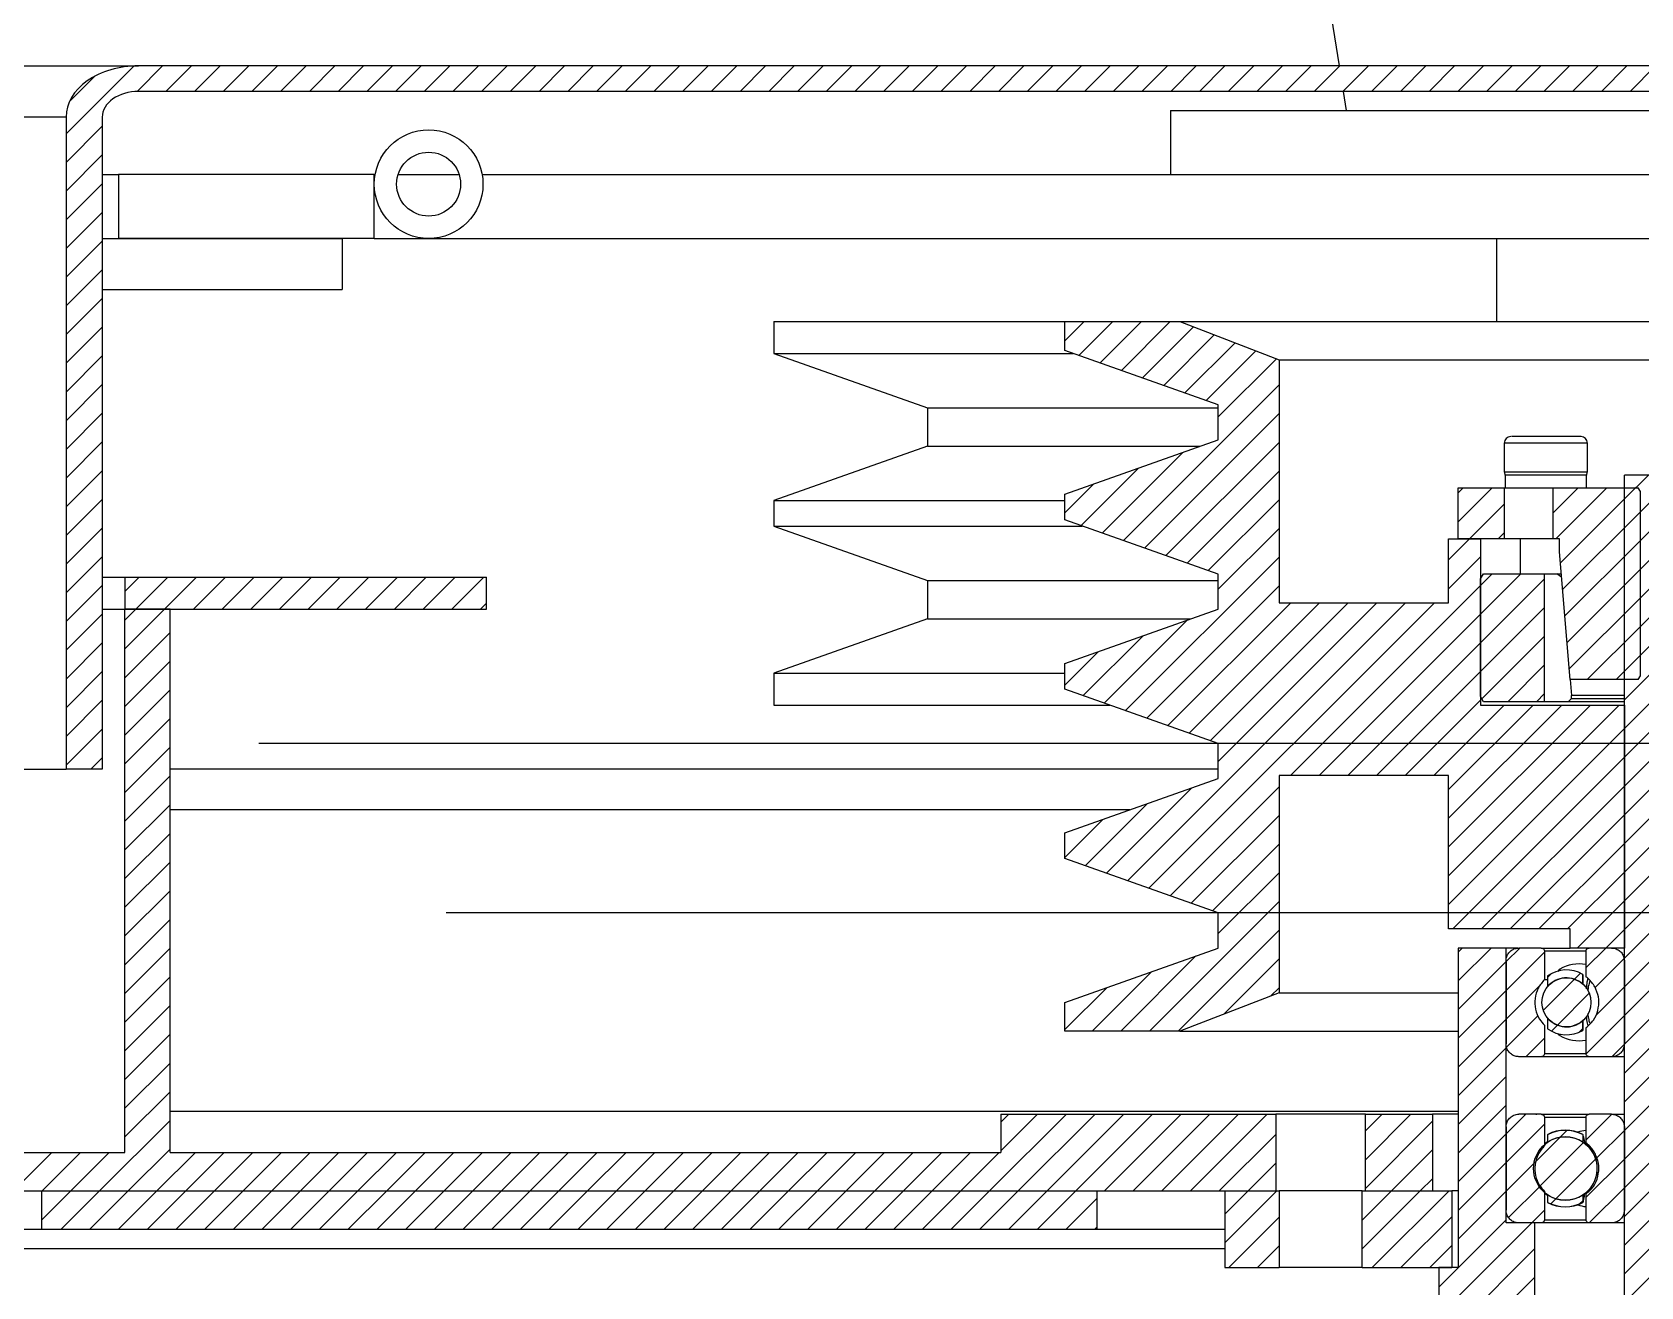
# Model space of a CAD drawing. Header units: millimetres. Extents: x -816 to 2660, y 734 to 4049.
# Drawn here: x -582.3 to -330.7, y 3625 to 3821.3 of the extents above; entities that cross this region are included whole.
import ezdxf

# ---------------------------------------------------------------- set-up
doc = ezdxf.new("R2010")
doc.units = ezdxf.units.MM

msp = doc.modelspace()

# ---------------------------------------------------------------- hatches: boundary and pattern name
at = {"linetype": 'Continuous', "lineweight": 18}
h = msp.add_hatch(dxfattribs=at)
h.set_pattern_fill('ANSI31', style=0)
edge = h.paths.add_edge_path(flags=0)
edge.add_ellipse((-565.66, 3808), major_axis=(11.31, 0), ratio=0.707107, start_angle=90, end_angle=180)
edge.add_line((-576.97, 3808), (-576.97, 3706))
edge.add_line((-576.97, 3706), (-571.32, 3706))
edge.add_line((-571.32, 3706), (-571.32, 3808))
edge.add_ellipse((-565.66, 3808), major_axis=(5.66, 0), ratio=0.707107, start_angle=90, end_angle=180, ccw=False)
edge.add_line((-565.66, 3812), (-209.78, 3812))
edge.add_arc((-209.78, 3808), 4, 0, 90, ccw=False)
edge.add_line((-205.78, 3808), (-205.78, 3740))
edge.add_line((-205.78, 3740), (-201.78, 3740))
edge.add_line((-201.78, 3740), (-201.78, 3808))
edge.add_arc((-209.78, 3808), 8, 0, 90)
edge.add_line((-209.78, 3816), (-565.66, 3816))
h = msp.add_hatch(dxfattribs=at)
h.set_pattern_fill('ANSI31', style=0)
edge = h.paths.add_edge_path(flags=0)
edge.add_line((-360.78, 3742), (-360.78, 3732))
edge.add_line((-360.78, 3732), (-387.28, 3732))
edge.add_line((-387.28, 3732), (-387.28, 3770))
edge.add_spline(control_points=[(-387.28, 3770), (-392.45, 3772), (-397.61, 3774), (-402.78, 3776)], knot_values=[0.380413, 0.380413, 0.380413, 0.380413, 0.396997, 0.396997, 0.396997, 0.396997], weights=[1, 1, 1, 1], degree=3, periodic=0)
edge.add_line((-402.78, 3776), (-420.78, 3776))
edge.add_line((-420.78, 3776), (-420.78, 3771.5))
edge.add_spline(control_points=[(-420.78, 3771.5), (-412.78, 3768.66), (-404.78, 3765.83), (-396.78, 3763)], knot_values=[0, 0, 0, 0, 1, 1, 1, 1], weights=[1, 1, 1, 1], degree=3, periodic=0)
edge.add_line((-396.78, 3763), (-396.78, 3757.5))
edge.add_spline(control_points=[(-396.78, 3757.5), (-404.78, 3754.66), (-412.78, 3751.83), (-420.78, 3749)], knot_values=[0, 0, 0, 0, 1, 1, 1, 1], weights=[1, 1, 1, 1], degree=3, periodic=0)
edge.add_line((-420.78, 3749), (-420.78, 3745))
edge.add_spline(control_points=[(-420.78, 3745), (-412.78, 3742.16), (-404.78, 3739.33), (-396.78, 3736.5)], knot_values=[0, 0, 0, 0, 1, 1, 1, 1], weights=[1, 1, 1, 1], degree=3, periodic=0)
edge.add_line((-396.78, 3736.5), (-396.78, 3731))
edge.add_spline(control_points=[(-396.78, 3731), (-404.78, 3728.16), (-412.78, 3725.33), (-420.78, 3722.5)], knot_values=[0, 0, 0, 0, 1, 1, 1, 1], weights=[1, 1, 1, 1], degree=3, periodic=0)
edge.add_line((-420.78, 3722.5), (-420.78, 3718.5))
edge.add_spline(control_points=[(-420.78, 3718.5), (-412.78, 3715.66), (-404.78, 3712.83), (-396.78, 3710)], knot_values=[0, 0, 0, 0, 1, 1, 1, 1], weights=[1, 1, 1, 1], degree=3, periodic=0)
edge.add_line((-396.78, 3710), (-396.78, 3704.5))
edge.add_spline(control_points=[(-396.78, 3704.5), (-404.78, 3701.66), (-412.78, 3698.83), (-420.78, 3696)], knot_values=[0, 0, 0, 0, 1, 1, 1, 1], weights=[1, 1, 1, 1], degree=3, periodic=0)
edge.add_line((-420.78, 3696), (-420.78, 3692))
edge.add_spline(control_points=[(-420.78, 3692), (-412.78, 3689.16), (-404.78, 3686.33), (-396.78, 3683.5)], knot_values=[0, 0, 0, 0, 1, 1, 1, 1], weights=[1, 1, 1, 1], degree=3, periodic=0)
edge.add_line((-396.78, 3683.5), (-396.78, 3678))
edge.add_spline(control_points=[(-396.78, 3678), (-404.78, 3675.16), (-412.78, 3672.33), (-420.78, 3669.5)], knot_values=[0, 0, 0, 0, 1, 1, 1, 1], weights=[1, 1, 1, 1], degree=3, periodic=0)
edge.add_line((-420.78, 3669.5), (-420.78, 3665))
edge.add_line((-420.78, 3665), (-402.78, 3665))
edge.add_spline(control_points=[(-402.78, 3665), (-397.61, 3667), (-392.45, 3669), (-387.28, 3671)], knot_values=[0.210622, 0.210622, 0.210622, 0.210622, 0.227243, 0.227243, 0.227243, 0.227243], weights=[1, 1, 1, 1], degree=3, periodic=0)
edge.add_line((-387.28, 3671), (-387.28, 3705))
edge.add_line((-387.28, 3705), (-360.78, 3705))
edge.add_line((-360.78, 3705), (-360.78, 3681))
edge.add_line((-360.78, 3681), (-341.78, 3681))
edge.add_line((-341.78, 3681), (-341.78, 3678))
edge.add_line((-341.78, 3678), (-333.28, 3678))
edge.add_line((-333.28, 3678), (-333.28, 3716))
edge.add_line((-333.28, 3716), (-355.78, 3716))
edge.add_line((-355.78, 3716), (-355.78, 3742))
edge.add_line((-355.78, 3742), (-360.78, 3742))
h = msp.add_hatch(dxfattribs=at)
h.set_pattern_fill('ANSI31', style=0)
edge = h.paths.add_edge_path(flags=0)
edge.add_line((-298.28, 3538), (-298.28, 3752))
edge.add_line((-298.28, 3752), (-333.28, 3752))
edge.add_line((-333.28, 3752), (-333.28, 3538))
edge.add_spline(control_points=[(-333.28, 3538), (-331.61, 3536.33), (-329.95, 3534.66), (-328.28, 3533)], knot_values=[0.042214, 0.042214, 0.042214, 0.042214, 0.049285, 0.049285, 0.049285, 0.049285], weights=[1, 1, 1, 1], degree=3, periodic=0)
edge.add_line((-328.28, 3533), (-303.28, 3533))
edge.add_spline(control_points=[(-303.28, 3533), (-301.61, 3534.66), (-299.95, 3536.33), (-298.28, 3538)], knot_values=[0.084611, 0.084611, 0.084611, 0.084611, 0.09167, 0.09167, 0.09167, 0.09167], weights=[1, 1, 1, 1], degree=3, periodic=0)
h = msp.add_hatch(dxfattribs=at)
h.set_pattern_fill('ANSI31', style=0)
h.paths.add_polyline_path([(-359.28, 3742), (-352.01, 3742), (-352.01, 3750), (-359.28, 3750)], flags=0)
h = msp.add_hatch(dxfattribs=at)
h.set_pattern_fill('ANSI31', style=0)
edge = h.paths.add_edge_path(flags=0)
edge.add_spline(control_points=[(-343.43, 3740), (-342.87, 3733.33), (-342.32, 3726.66), (-341.76, 3720)], knot_values=[0, 0, 0, 0, 0.020069, 0.020069, 0.020069, 0.020069], weights=[1, 1, 1, 1], degree=3, periodic=0)
edge.add_line((-341.76, 3720), (-331.13, 3720))
edge.add_spline(control_points=[(-331.13, 3720), (-331.01, 3720.2), (-330.9, 3720.4), (-330.78, 3720.6)], knot_values=[0.030076, 0.030076, 0.030076, 0.030076, 0.030769, 0.030769, 0.030769, 0.030769], weights=[1, 1, 1, 1], degree=3, periodic=0)
edge.add_line((-330.78, 3720.6), (-330.78, 3749.4))
edge.add_spline(control_points=[(-330.78, 3749.4), (-330.9, 3749.6), (-331.01, 3749.8), (-331.13, 3750)], knot_values=[0.090973, 0.090973, 0.090973, 0.090973, 0.091671, 0.091671, 0.091671, 0.091671], weights=[1, 1, 1, 1], degree=3, periodic=0)
edge.add_line((-331.13, 3750), (-344.49, 3750))
edge.add_line((-344.49, 3750), (-344.49, 3742))
edge.add_line((-344.49, 3742), (-343.43, 3742))
edge.add_line((-343.43, 3742), (-343.43, 3740))
h = msp.add_hatch(dxfattribs=at)
h.set_pattern_fill('ANSI31', style=0)
h.paths.add_polyline_path([(-511.21, 3736), (-567.78, 3736), (-567.78, 3731), (-511.21, 3731)], flags=0)
h = msp.add_hatch(dxfattribs=at)
h.set_pattern_fill('ANSI31', style=0)
edge = h.paths.add_edge_path(flags=0)
edge.add_line((-355.32, 3716.53), (-345.75, 3716.53))
edge.add_line((-345.75, 3716.53), (-345.75, 3736.53))
edge.add_line((-345.75, 3736.53), (-355.32, 3736.53))
edge.add_spline(control_points=[(-355.32, 3736.53), (-355.47, 3736.26), (-355.63, 3736), (-355.78, 3735.73)], knot_values=[0, 0, 0, 0, 0.000924, 0.000924, 0.000924, 0.000924], weights=[1, 1, 1, 1], degree=3, periodic=0)
edge.add_line((-355.78, 3735.73), (-355.78, 3717.33))
edge.add_spline(control_points=[(-355.78, 3717.33), (-355.63, 3717.06), (-355.47, 3716.8), (-355.32, 3716.53)], knot_values=[0, 0, 0, 0, 0.000924, 0.000924, 0.000924, 0.000924], weights=[1, 1, 1, 1], degree=3, periodic=0)
h = msp.add_hatch(dxfattribs=at)
h.set_pattern_fill('ANSI31', style=0)
h.paths.add_polyline_path([(-567.78, 3731), (-567.78, 3646), (-815.78, 3646), (-815.78, 3640), (-387.78, 3640), (-387.78, 3652), (-430.78, 3652), (-430.78, 3646), (-560.71, 3646), (-560.71, 3731)], flags=0)
h = msp.add_hatch(dxfattribs=at)
h.set_pattern_fill('ANSI31', style=0)
h.paths.add_polyline_path([(-355.78, 3563), (-351.78, 3563), (-351.78, 3606), (-347.28, 3606), (-347.28, 3635), (-351.78, 3635), (-351.78, 3678), (-359.28, 3678), (-359.28, 3628), (-362.28, 3628), (-362.28, 3558), (-355.78, 3558)], flags=0)
h = msp.add_hatch(dxfattribs=at)
h.set_pattern_fill('ANSI31', style=0)
edge = h.paths.add_edge_path(flags=0)
edge.add_spline(control_points=[(-349.78, 3678), (-349.93, 3678), (-350.08, 3677.98), (-350.22, 3677.95), (-350.44, 3677.9), (-350.65, 3677.81), (-350.84, 3677.69), (-351.03, 3677.57), (-351.2, 3677.42), (-351.34, 3677.25), (-351.48, 3677.07), (-351.59, 3676.87), (-351.67, 3676.66), (-351.74, 3676.45), (-351.78, 3676.22), (-351.78, 3676)], knot_values=[0.003165, 0.003165, 0.003165, 0.003165, 0.003612, 0.003612, 0.003612, 0.004292, 0.004292, 0.004292, 0.004973, 0.004973, 0.004973, 0.005653, 0.005653, 0.005653, 0.006333, 0.006333, 0.006333, 0.006333], weights=[1, 1, 1, 1, 1, 1, 1, 1, 1, 1, 1, 1, 1, 1, 1, 1], degree=3, periodic=0)
edge.add_line((-351.78, 3676), (-351.78, 3663))
edge.add_spline(control_points=[(-351.78, 3663), (-351.78, 3662.93), (-351.78, 3662.86), (-351.77, 3662.79), (-351.74, 3662.56), (-351.68, 3662.34), (-351.59, 3662.14), (-351.49, 3661.94), (-351.36, 3661.75), (-351.2, 3661.59), (-351.04, 3661.43), (-350.86, 3661.3), (-350.66, 3661.2), (-350.45, 3661.1), (-350.23, 3661.04), (-350.01, 3661.01), (-349.93, 3661), (-349.86, 3661), (-349.78, 3661)], knot_values=[0, 0, 0, 0, 0.000211, 0.000211, 0.000211, 0.000891, 0.000891, 0.000891, 0.001571, 0.001571, 0.001571, 0.002252, 0.002252, 0.002252, 0.002932, 0.002932, 0.002932, 0.003165, 0.003165, 0.003165, 0.003165], weights=[1, 1, 1, 1, 1, 1, 1, 1, 1, 1, 1, 1, 1, 1, 1, 1, 1, 1, 1], degree=3, periodic=0)
edge.add_line((-349.78, 3661), (-346.28, 3661))
edge.add_spline(control_points=[(-346.28, 3661), (-346.23, 3661), (-346.19, 3661), (-346.15, 3661.01), (-346.09, 3661.03), (-346.04, 3661.05), (-345.99, 3661.09), (-345.95, 3661.12), (-345.91, 3661.16), (-345.87, 3661.2), (-345.84, 3661.25), (-345.82, 3661.3), (-345.8, 3661.35), (-345.79, 3661.4), (-345.78, 3661.45), (-345.78, 3661.5)], knot_values=[0.000813, 0.000813, 0.000813, 0.000813, 0.00095, 0.00095, 0.00095, 0.001119, 0.001119, 0.001119, 0.001289, 0.001289, 0.001289, 0.001458, 0.001458, 0.001458, 0.001602, 0.001602, 0.001602, 0.001602], weights=[1, 1, 1, 1, 1, 1, 1, 1, 1, 1, 1, 1, 1, 1, 1, 1], degree=3, periodic=0)
edge.add_line((-345.78, 3661.5), (-345.78, 3665.93))
edge.add_spline(control_points=[(-345.78, 3665.93), (-346.07, 3666.21), (-346.32, 3666.52), (-346.53, 3666.87), (-346.83, 3667.34), (-347.04, 3667.87), (-347.16, 3668.42), (-347.28, 3668.97), (-347.31, 3669.54), (-347.24, 3670.1), (-347.18, 3670.65), (-347.01, 3671.21), (-346.76, 3671.71), (-346.52, 3672.21), (-346.18, 3672.67), (-345.78, 3673.07)], knot_values=[0, 0, 0, 0, 0.001204, 0.001204, 0.001204, 0.002895, 0.002895, 0.002895, 0.004586, 0.004586, 0.004586, 0.006276, 0.006276, 0.006276, 0.007967, 0.007967, 0.007967, 0.007967], weights=[1, 1, 1, 1, 1, 1, 1, 1, 1, 1, 1, 1, 1, 1, 1, 1], degree=3, periodic=0)
edge.add_line((-345.78, 3673.07), (-345.78, 3677.5))
edge.add_spline(control_points=[(-345.78, 3677.5), (-345.78, 3677.52), (-345.78, 3677.55), (-345.79, 3677.57), (-345.79, 3677.63), (-345.81, 3677.68), (-345.84, 3677.73), (-345.87, 3677.78), (-345.9, 3677.83), (-345.94, 3677.86), (-345.98, 3677.9), (-346.03, 3677.93), (-346.08, 3677.96), (-346.13, 3677.98), (-346.19, 3677.99), (-346.25, 3677.99), (-346.26, 3678), (-346.27, 3678), (-346.28, 3678)], knot_values=[0.000025, 0.000025, 0.000025, 0.000025, 0.000103, 0.000103, 0.000103, 0.000272, 0.000272, 0.000272, 0.000442, 0.000442, 0.000442, 0.000611, 0.000611, 0.000611, 0.00078, 0.00078, 0.00078, 0.000813, 0.000813, 0.000813, 0.000813], weights=[1, 1, 1, 1, 1, 1, 1, 1, 1, 1, 1, 1, 1, 1, 1, 1, 1, 1, 1], degree=3, periodic=0)
edge.add_line((-346.28, 3678), (-349.78, 3678))
h = msp.add_hatch(dxfattribs=at)
h.set_pattern_fill('ANSI31', style=0)
edge = h.paths.add_edge_path(flags=0)
edge.add_line((-333.28, 3663), (-333.28, 3676))
edge.add_spline(control_points=[(-333.28, 3676), (-333.28, 3676.06), (-333.28, 3676.13), (-333.29, 3676.2), (-333.31, 3676.42), (-333.38, 3676.65), (-333.47, 3676.85), (-333.57, 3677.05), (-333.7, 3677.24), (-333.85, 3677.4), (-334.01, 3677.56), (-334.2, 3677.69), (-334.4, 3677.79), (-334.6, 3677.89), (-334.82, 3677.96), (-335.04, 3677.98), (-335.12, 3677.99), (-335.2, 3678), (-335.28, 3678)], knot_values=[0, 0, 0, 0, 0.000206, 0.000206, 0.000206, 0.000887, 0.000887, 0.000887, 0.001567, 0.001567, 0.001567, 0.002247, 0.002247, 0.002247, 0.002928, 0.002928, 0.002928, 0.003165, 0.003165, 0.003165, 0.003165], weights=[1, 1, 1, 1, 1, 1, 1, 1, 1, 1, 1, 1, 1, 1, 1, 1, 1, 1, 1], degree=3, periodic=0)
edge.add_line((-335.28, 3678), (-338.78, 3678))
edge.add_spline(control_points=[(-338.78, 3678), (-338.82, 3678), (-338.87, 3677.99), (-338.91, 3677.98), (-338.97, 3677.96), (-339.02, 3677.94), (-339.07, 3677.91), (-339.11, 3677.87), (-339.15, 3677.83), (-339.19, 3677.79), (-339.22, 3677.74), (-339.24, 3677.69), (-339.26, 3677.64), (-339.27, 3677.59), (-339.28, 3677.54), (-339.28, 3677.5)], knot_values=[0.000813, 0.000813, 0.000813, 0.000813, 0.00095, 0.00095, 0.00095, 0.001119, 0.001119, 0.001119, 0.001289, 0.001289, 0.001289, 0.001458, 0.001458, 0.001458, 0.001602, 0.001602, 0.001602, 0.001602], weights=[1, 1, 1, 1, 1, 1, 1, 1, 1, 1, 1, 1, 1, 1, 1, 1], degree=3, periodic=0)
edge.add_line((-339.28, 3677.5), (-339.28, 3673.5))
edge.add_spline(control_points=[(-339.28, 3673.5), (-339.06, 3673.33), (-338.85, 3673.14), (-338.65, 3672.94), (-338.27, 3672.53), (-337.95, 3672.05), (-337.72, 3671.54), (-337.49, 3671.03), (-337.34, 3670.48), (-337.3, 3669.92), (-337.25, 3669.36), (-337.3, 3668.79), (-337.44, 3668.25), (-337.58, 3667.7), (-337.81, 3667.18), (-338.12, 3666.71), (-338.44, 3666.25), (-338.83, 3665.83), (-339.28, 3665.5)], knot_values=[0, 0, 0, 0, 0.000838, 0.000838, 0.000838, 0.002535, 0.002535, 0.002535, 0.004232, 0.004232, 0.004232, 0.00593, 0.00593, 0.00593, 0.007627, 0.007627, 0.007627, 0.009323, 0.009323, 0.009323, 0.009323], weights=[1, 1, 1, 1, 1, 1, 1, 1, 1, 1, 1, 1, 1, 1, 1, 1, 1, 1, 1], degree=3, periodic=0)
edge.add_line((-339.28, 3665.5), (-339.28, 3661.5))
edge.add_spline(control_points=[(-339.28, 3661.5), (-339.28, 3661.47), (-339.28, 3661.44), (-339.27, 3661.42), (-339.26, 3661.36), (-339.25, 3661.31), (-339.22, 3661.26), (-339.19, 3661.21), (-339.16, 3661.16), (-339.12, 3661.13), (-339.08, 3661.09), (-339.03, 3661.06), (-338.98, 3661.04), (-338.92, 3661.01), (-338.87, 3661), (-338.81, 3661), (-338.8, 3661), (-338.79, 3661), (-338.78, 3661)], knot_values=[0.000025, 0.000025, 0.000025, 0.000025, 0.000103, 0.000103, 0.000103, 0.000272, 0.000272, 0.000272, 0.000442, 0.000442, 0.000442, 0.000611, 0.000611, 0.000611, 0.00078, 0.00078, 0.00078, 0.000813, 0.000813, 0.000813, 0.000813], weights=[1, 1, 1, 1, 1, 1, 1, 1, 1, 1, 1, 1, 1, 1, 1, 1, 1, 1, 1], degree=3, periodic=0)
edge.add_line((-338.78, 3661), (-335.28, 3661))
edge.add_spline(control_points=[(-335.28, 3661), (-335.13, 3661), (-334.98, 3661.01), (-334.84, 3661.04), (-334.62, 3661.09), (-334.41, 3661.18), (-334.22, 3661.3), (-334.03, 3661.42), (-333.86, 3661.57), (-333.72, 3661.75), (-333.58, 3661.92), (-333.47, 3662.12), (-333.39, 3662.33), (-333.32, 3662.55), (-333.28, 3662.77), (-333.28, 3663)], knot_values=[0.00044, 0.00044, 0.00044, 0.00044, 0.000887, 0.000887, 0.000887, 0.001567, 0.001567, 0.001567, 0.002247, 0.002247, 0.002247, 0.002928, 0.002928, 0.002928, 0.003608, 0.003608, 0.003608, 0.003608], weights=[1, 1, 1, 1, 1, 1, 1, 1, 1, 1, 1, 1, 1, 1, 1, 1], degree=3, periodic=0)
h = msp.add_hatch(dxfattribs=at)
h.set_pattern_fill('ANSI31', style=0)
edge = h.paths.add_edge_path(flags=0)
edge.add_arc((-342.34, 3669.5), 3.84, 0, 360)
h = msp.add_hatch(dxfattribs=at)
h.set_pattern_fill('ANSI31', style=0)
edge = h.paths.add_edge_path(flags=0)
edge.add_line((-345.28, 3673.63), (-345.28, 3671.97))
edge.add_arc((-342.34, 3669.5), 3.84, 48.2445, 139.9944, ccw=False)
edge.add_line((-339.78, 3672.36), (-339.78, 3673.88))
edge.add_arc((-342.34, 3669.5), 5.07, 59.732, 125.4333)
h = msp.add_hatch(dxfattribs=at)
h.set_pattern_fill('ANSI31', style=0)
edge = h.paths.add_edge_path(flags=0)
edge.add_line((-339.78, 3665.11), (-339.78, 3666.63))
edge.add_arc((-342.34, 3669.5), 3.84, 220.0056, 311.7555, ccw=False)
edge.add_line((-345.28, 3667.03), (-345.28, 3665.36))
edge.add_arc((-342.34, 3669.5), 5.07, 234.5667, 300.268)
h = msp.add_hatch(dxfattribs=at)
h.set_pattern_fill('ANSI31', style=0)
h.paths.add_polyline_path([(-373.78, 3652), (-373.78, 3640), (-363.28, 3640), (-363.28, 3652)], flags=0)
h = msp.add_hatch(dxfattribs=at)
h.set_pattern_fill('ANSI31', style=0)
edge = h.paths.add_edge_path(flags=0)
edge.add_spline(control_points=[(-345.78, 3639.93), (-346.07, 3640.21), (-346.32, 3640.52), (-346.53, 3640.87), (-346.83, 3641.34), (-347.04, 3641.87), (-347.16, 3642.42), (-347.28, 3642.97), (-347.31, 3643.54), (-347.24, 3644.1), (-347.18, 3644.65), (-347.01, 3645.21), (-346.76, 3645.71), (-346.52, 3646.21), (-346.18, 3646.67), (-345.78, 3647.07)], knot_values=[0, 0, 0, 0, 0.001204, 0.001204, 0.001204, 0.002895, 0.002895, 0.002895, 0.004586, 0.004586, 0.004586, 0.006276, 0.006276, 0.006276, 0.007967, 0.007967, 0.007967, 0.007967], weights=[1, 1, 1, 1, 1, 1, 1, 1, 1, 1, 1, 1, 1, 1, 1, 1], degree=3, periodic=0)
edge.add_line((-345.78, 3647.07), (-345.78, 3651.5))
edge.add_spline(control_points=[(-345.78, 3651.5), (-345.78, 3651.52), (-345.78, 3651.55), (-345.79, 3651.57), (-345.79, 3651.63), (-345.81, 3651.68), (-345.84, 3651.73), (-345.87, 3651.78), (-345.9, 3651.83), (-345.94, 3651.86), (-345.98, 3651.9), (-346.03, 3651.93), (-346.08, 3651.96), (-346.13, 3651.98), (-346.19, 3651.99), (-346.25, 3651.99), (-346.26, 3652), (-346.27, 3652), (-346.28, 3652)], knot_values=[0.000025, 0.000025, 0.000025, 0.000025, 0.000103, 0.000103, 0.000103, 0.000272, 0.000272, 0.000272, 0.000442, 0.000442, 0.000442, 0.000611, 0.000611, 0.000611, 0.00078, 0.00078, 0.00078, 0.000813, 0.000813, 0.000813, 0.000813], weights=[1, 1, 1, 1, 1, 1, 1, 1, 1, 1, 1, 1, 1, 1, 1, 1, 1, 1, 1], degree=3, periodic=0)
edge.add_line((-346.28, 3652), (-346.98, 3652))
edge.add_line((-346.98, 3652), (-346.98, 3651.99))
edge.add_line((-346.98, 3651.99), (-347.12, 3651.99))
edge.add_line((-347.12, 3651.99), (-347.12, 3652))
edge.add_line((-347.12, 3652), (-348.78, 3652))
edge.add_line((-348.78, 3652), (-348.78, 3651.99))
edge.add_line((-348.78, 3651.99), (-348.96, 3651.99))
edge.add_line((-348.96, 3651.99), (-348.96, 3652))
edge.add_line((-348.96, 3652), (-349.78, 3652))
edge.add_spline(control_points=[(-349.78, 3652), (-349.93, 3652), (-350.08, 3651.98), (-350.22, 3651.95), (-350.44, 3651.9), (-350.65, 3651.81), (-350.84, 3651.69), (-351.03, 3651.57), (-351.2, 3651.42), (-351.34, 3651.25), (-351.48, 3651.07), (-351.59, 3650.87), (-351.67, 3650.66), (-351.74, 3650.45), (-351.78, 3650.22), (-351.78, 3650)], knot_values=[0.003165, 0.003165, 0.003165, 0.003165, 0.003612, 0.003612, 0.003612, 0.004292, 0.004292, 0.004292, 0.004973, 0.004973, 0.004973, 0.005653, 0.005653, 0.005653, 0.006333, 0.006333, 0.006333, 0.006333], weights=[1, 1, 1, 1, 1, 1, 1, 1, 1, 1, 1, 1, 1, 1, 1, 1], degree=3, periodic=0)
edge.add_line((-351.78, 3650), (-351.78, 3637))
edge.add_spline(control_points=[(-351.78, 3637), (-351.78, 3636.93), (-351.78, 3636.86), (-351.77, 3636.79), (-351.74, 3636.56), (-351.68, 3636.34), (-351.59, 3636.14), (-351.49, 3635.94), (-351.36, 3635.75), (-351.2, 3635.59), (-351.04, 3635.43), (-350.86, 3635.3), (-350.66, 3635.2), (-350.45, 3635.1), (-350.23, 3635.04), (-350.01, 3635.01), (-349.93, 3635), (-349.86, 3635), (-349.78, 3635)], knot_values=[0, 0, 0, 0, 0.000211, 0.000211, 0.000211, 0.000891, 0.000891, 0.000891, 0.001571, 0.001571, 0.001571, 0.002252, 0.002252, 0.002252, 0.002932, 0.002932, 0.002932, 0.003165, 0.003165, 0.003165, 0.003165], weights=[1, 1, 1, 1, 1, 1, 1, 1, 1, 1, 1, 1, 1, 1, 1, 1, 1, 1, 1], degree=3, periodic=0)
edge.add_line((-349.78, 3635), (-346.28, 3635))
edge.add_spline(control_points=[(-346.28, 3635), (-346.23, 3635), (-346.19, 3635), (-346.15, 3635.01), (-346.09, 3635.03), (-346.04, 3635.05), (-345.99, 3635.09), (-345.95, 3635.12), (-345.91, 3635.16), (-345.87, 3635.2), (-345.84, 3635.25), (-345.82, 3635.3), (-345.8, 3635.35), (-345.79, 3635.4), (-345.78, 3635.45), (-345.78, 3635.5)], knot_values=[0.000813, 0.000813, 0.000813, 0.000813, 0.00095, 0.00095, 0.00095, 0.001119, 0.001119, 0.001119, 0.001289, 0.001289, 0.001289, 0.001458, 0.001458, 0.001458, 0.001602, 0.001602, 0.001602, 0.001602], weights=[1, 1, 1, 1, 1, 1, 1, 1, 1, 1, 1, 1, 1, 1, 1, 1], degree=3, periodic=0)
edge.add_line((-345.78, 3635.5), (-345.78, 3639.93))
h = msp.add_hatch(dxfattribs=at)
h.set_pattern_fill('ANSI31', style=0)
edge = h.paths.add_edge_path(flags=0)
edge.add_line((-333.28, 3637), (-333.28, 3650))
edge.add_spline(control_points=[(-333.28, 3650), (-333.28, 3650.16), (-333.3, 3650.32), (-333.34, 3650.48), (-333.39, 3650.69), (-333.48, 3650.9), (-333.61, 3651.09), (-333.73, 3651.28), (-333.89, 3651.45), (-334.06, 3651.58), (-334.24, 3651.72), (-334.45, 3651.83), (-334.66, 3651.9), (-334.86, 3651.96), (-335.07, 3652), (-335.28, 3652)], knot_values=[0, 0, 0, 0, 0.000484, 0.000484, 0.000484, 0.001161, 0.001161, 0.001161, 0.001837, 0.001837, 0.001837, 0.002513, 0.002513, 0.002513, 0.003147, 0.003147, 0.003147, 0.003147], weights=[1, 1, 1, 1, 1, 1, 1, 1, 1, 1, 1, 1, 1, 1, 1, 1], degree=3, periodic=0)
edge.add_line((-335.28, 3652), (-338.78, 3652))
edge.add_spline(control_points=[(-338.78, 3652), (-338.82, 3652), (-338.87, 3651.99), (-338.91, 3651.98), (-338.97, 3651.96), (-339.02, 3651.94), (-339.07, 3651.91), (-339.11, 3651.87), (-339.15, 3651.83), (-339.19, 3651.79), (-339.22, 3651.74), (-339.24, 3651.69), (-339.26, 3651.64), (-339.27, 3651.59), (-339.28, 3651.54), (-339.28, 3651.5)], knot_values=[0.000813, 0.000813, 0.000813, 0.000813, 0.00095, 0.00095, 0.00095, 0.001119, 0.001119, 0.001119, 0.001289, 0.001289, 0.001289, 0.001458, 0.001458, 0.001458, 0.001602, 0.001602, 0.001602, 0.001602], weights=[1, 1, 1, 1, 1, 1, 1, 1, 1, 1, 1, 1, 1, 1, 1, 1], degree=3, periodic=0)
edge.add_line((-339.28, 3651.5), (-339.28, 3647.5))
edge.add_spline(control_points=[(-339.28, 3647.5), (-339.06, 3647.33), (-338.85, 3647.14), (-338.65, 3646.94), (-338.27, 3646.53), (-337.95, 3646.05), (-337.72, 3645.54), (-337.49, 3645.03), (-337.34, 3644.48), (-337.3, 3643.92), (-337.25, 3643.36), (-337.3, 3642.79), (-337.44, 3642.25), (-337.58, 3641.7), (-337.81, 3641.18), (-338.12, 3640.71), (-338.44, 3640.25), (-338.83, 3639.83), (-339.28, 3639.5)], knot_values=[0, 0, 0, 0, 0.000838, 0.000838, 0.000838, 0.002535, 0.002535, 0.002535, 0.004232, 0.004232, 0.004232, 0.00593, 0.00593, 0.00593, 0.007627, 0.007627, 0.007627, 0.009323, 0.009323, 0.009323, 0.009323], weights=[1, 1, 1, 1, 1, 1, 1, 1, 1, 1, 1, 1, 1, 1, 1, 1, 1, 1, 1], degree=3, periodic=0)
edge.add_line((-339.28, 3639.5), (-339.28, 3635.5))
edge.add_spline(control_points=[(-339.28, 3635.5), (-339.28, 3635.47), (-339.28, 3635.44), (-339.27, 3635.42), (-339.26, 3635.36), (-339.25, 3635.31), (-339.22, 3635.26), (-339.19, 3635.21), (-339.16, 3635.16), (-339.12, 3635.13), (-339.08, 3635.09), (-339.03, 3635.06), (-338.98, 3635.04), (-338.92, 3635.01), (-338.87, 3635), (-338.81, 3635), (-338.8, 3635), (-338.79, 3635), (-338.78, 3635)], knot_values=[0.000025, 0.000025, 0.000025, 0.000025, 0.000103, 0.000103, 0.000103, 0.000272, 0.000272, 0.000272, 0.000442, 0.000442, 0.000442, 0.000611, 0.000611, 0.000611, 0.00078, 0.00078, 0.00078, 0.000813, 0.000813, 0.000813, 0.000813], weights=[1, 1, 1, 1, 1, 1, 1, 1, 1, 1, 1, 1, 1, 1, 1, 1, 1, 1, 1], degree=3, periodic=0)
edge.add_line((-338.78, 3635), (-335.28, 3635))
edge.add_spline(control_points=[(-335.28, 3635), (-335.13, 3635), (-334.98, 3635.01), (-334.84, 3635.04), (-334.62, 3635.09), (-334.41, 3635.18), (-334.22, 3635.3), (-334.03, 3635.42), (-333.86, 3635.57), (-333.72, 3635.75), (-333.58, 3635.92), (-333.47, 3636.12), (-333.39, 3636.33), (-333.32, 3636.55), (-333.28, 3636.77), (-333.28, 3637)], knot_values=[0.000042, 0.000042, 0.000042, 0.000042, 0.000484, 0.000484, 0.000484, 0.001161, 0.001161, 0.001161, 0.001837, 0.001837, 0.001837, 0.002513, 0.002513, 0.002513, 0.003189, 0.003189, 0.003189, 0.003189], weights=[1, 1, 1, 1, 1, 1, 1, 1, 1, 1, 1, 1, 1, 1, 1, 1], degree=3, periodic=0)
h = msp.add_hatch(dxfattribs=at)
h.set_pattern_fill('ANSI31', style=0)
edge = h.paths.add_edge_path(flags=0)
edge.add_arc((-342.52, 3643.5), 4.96, 0, 360)
h = msp.add_hatch(dxfattribs=at)
h.set_pattern_fill('ANSI31', style=0)
edge = h.paths.add_edge_path(flags=0)
edge.add_line((-345.28, 3648.79), (-345.28, 3647.62))
edge.add_arc((-342.52, 3643.5), 4.96, 56.4377, 123.7637, ccw=False)
edge.add_line((-339.78, 3647.63), (-339.78, 3648.8))
edge.add_arc((-342.52, 3643.5), 5.97, 62.6387, 117.5184)
h = msp.add_hatch(dxfattribs=at)
h.set_pattern_fill('ANSI31', style=0)
h.paths.add_polyline_path([(-415.78, 3634), (-415.78, 3640), (-580.78, 3640), (-580.78, 3634)], flags=0)
h = msp.add_hatch(dxfattribs=at)
h.set_pattern_fill('ANSI31', style=0)
h.paths.add_polyline_path([(-387.28, 3640), (-395.78, 3640), (-395.78, 3628), (-387.28, 3628)], flags=0)
h = msp.add_hatch(dxfattribs=at)
h.set_pattern_fill('ANSI31', style=0)
h.paths.add_polyline_path([(-360.28, 3628), (-360.28, 3640), (-374.28, 3640), (-374.28, 3628)], flags=0)
h = msp.add_hatch(dxfattribs=at)
h.set_pattern_fill('ANSI31', style=0)
edge = h.paths.add_edge_path(flags=0)
edge.add_line((-339.78, 3638.2), (-339.78, 3639.36))
edge.add_arc((-342.52, 3643.5), 4.96, 236.2363, 303.5623, ccw=False)
edge.add_line((-345.28, 3639.37), (-345.28, 3638.2))
edge.add_arc((-342.52, 3643.5), 5.97, 242.4816, 297.3613)

# ---------------------------------------------------------------- linework, layer by layer
at = {"color": 7, "linetype": 'Continuous', "lineweight": 25}
for p, q in [((-386.95, 3873.23), (-377.89, 3816)), ((-583.78, 3816), (-565.66, 3816)), ((-209.78, 3816), (-565.66, 3816)), ((-209.78, 3812), (-565.66, 3812)), ((-377.25, 3812), (-376.78, 3809)), ((-404.28, 3809), (-404.28, 3799)), ((-404.28, 3809), (-269.28, 3809)), ((-576.97, 3808), (-589.4, 3808)), ((-576.97, 3808), (-576.97, 3706)), ((-571.32, 3808), (-571.32, 3706)), ((-571.32, 3799), (-568.78, 3799)), ((-528.78, 3799), (-568.78, 3799)), ((-568.78, 3799), (-568.78, 3789)), ((-528.78, 3799), (-528.65, 3799)), ((-528.78, 3789), (-528.78, 3799)), ((-525.05, 3799), (-515.51, 3799)), ((-511.91, 3799), (-222.65, 3799)), ((-571.32, 3789), (-533.78, 3789)), ((-528.78, 3789), (-568.78, 3789)), ((-533.78, 3789), (-533.78, 3781)), ((-528.78, 3789), (-205.78, 3789)), ((-353.28, 3789), (-353.28, 3776)), ((-571.32, 3781), (-533.78, 3781)), ((-466.28, 3776), (-466.28, 3771)), ((-466.28, 3776), (-420.78, 3776)), ((-420.78, 3776), (-402.78, 3776)), ((-420.78, 3771.5), (-420.78, 3776)), ((-402.78, 3776), (-387.28, 3770)), ((-402.78, 3776), (-228.78, 3776)), ((-396.78, 3763), (-420.78, 3771.5)), ((-466.28, 3771), (-442.28, 3762.5)), ((-466.28, 3771), (-419.48, 3771)), ((-387.28, 3770), (-244.28, 3770)), ((-387.28, 3770), (-387.28, 3732)), ((-442.28, 3762.5), (-442.28, 3756.5)), ((-442.28, 3762.5), (-396.78, 3762.5)), ((-396.78, 3757.5), (-396.78, 3763)), ((-442.28, 3756.5), (-466.28, 3748)), ((-442.28, 3756.5), (-399.69, 3756.5)), ((-420.78, 3749), (-396.78, 3757.5)), ((-352.06, 3757), (-352.06, 3752.5)), ((-350.55, 3758), (-350.91, 3758)), ((-339.06, 3752.5), (-339.06, 3757)), ((-352.06, 3752.5), (-339.06, 3752.5)), ((-351.91, 3751.97), (-351.91, 3750)), ((-339.21, 3750), (-339.21, 3751.97)), ((-298.28, 3752), (-333.28, 3752)), ((-333.28, 3538), (-333.28, 3752)), ((-420.78, 3745), (-420.78, 3749)), ((-359.28, 3750), (-352.01, 3750)), ((-359.28, 3742), (-359.28, 3750)), ((-352.01, 3742), (-352.01, 3750)), ((-352.01, 3750), (-344.49, 3750)), ((-344.49, 3750), (-344.49, 3742)), ((-344.49, 3750), (-331.13, 3750)), ((-330.78, 3749.4), (-331.13, 3750)), ((-330.78, 3720.6), (-330.78, 3749.4)), ((-466.28, 3748), (-466.28, 3744)), ((-466.28, 3748), (-420.78, 3748)), ((-466.28, 3744), (-442.28, 3735.5)), ((-466.28, 3744), (-418.05, 3744)), ((-396.78, 3736.5), (-420.78, 3745)), ((-360.78, 3742), (-355.78, 3742)), ((-360.78, 3732), (-360.78, 3742)), ((-352.01, 3742), (-359.28, 3742)), ((-355.78, 3742), (-355.78, 3716)), ((-344.49, 3742), (-352.01, 3742)), ((-349.56, 3742), (-349.56, 3736.53)), ((-343.43, 3742), (-344.49, 3742)), ((-343.43, 3740), (-343.43, 3742)), ((-341.76, 3720), (-343.43, 3740)), ((-571.32, 3736), (-567.78, 3736)), ((-567.78, 3736), (-567.78, 3731)), ((-567.78, 3736), (-511.21, 3736)), ((-511.21, 3731), (-511.21, 3736)), ((-396.78, 3731), (-396.78, 3736.5)), ((-355.78, 3735.73), (-355.32, 3736.53)), ((-355.32, 3736.53), (-345.75, 3736.53)), ((-345.75, 3716.53), (-345.75, 3736.53)), ((-345.75, 3736.53), (-343.83, 3736.53)), ((-343.1, 3736.03), (-343.83, 3736.53)), ((-343.83, 3736.53), (-343.16, 3736.53)), ((-442.28, 3735.5), (-442.28, 3729.5)), ((-442.28, 3735.5), (-396.78, 3735.5)), ((-355.78, 3717.33), (-355.78, 3735.73)), ((-571.32, 3731), (-567.78, 3731)), ((-567.78, 3731), (-511.21, 3731)), ((-567.78, 3646), (-567.78, 3731)), ((-560.71, 3731), (-567.78, 3731)), ((-560.71, 3646), (-560.71, 3731)), ((-420.78, 3722.5), (-396.78, 3731)), ((-387.28, 3732), (-360.78, 3732)), ((-442.28, 3729.5), (-466.28, 3721)), ((-442.28, 3729.5), (-401.12, 3729.5)), ((-466.28, 3721), (-466.28, 3716)), ((-466.28, 3721), (-420.78, 3721)), ((-420.78, 3718.5), (-420.78, 3722.5)), ((-396.78, 3710), (-420.78, 3718.5)), ((-341.76, 3720), (-341.56, 3717.53)), ((-331.13, 3720), (-341.76, 3720)), ((-331.13, 3720), (-330.78, 3720.6)), ((-466.28, 3716), (-413.75, 3716)), ((-355.32, 3716.53), (-355.78, 3717.33)), ((-355.78, 3716), (-333.28, 3716)), ((-345.75, 3716.53), (-355.32, 3716.53)), ((-342.06, 3716.53), (-345.75, 3716.53)), ((-342.06, 3716.53), (-341.56, 3717.03)), ((-333.28, 3716.53), (-342.06, 3716.53)), ((-333.28, 3717.53), (-341.56, 3717.53)), ((-341.56, 3717.03), (-341.56, 3717.53)), ((-341.56, 3717.03), (-333.28, 3717.03)), ((-333.28, 3716), (-333.28, 3678)), ((-396.78, 3704.5), (-396.78, 3710)), ((-590.84, 3706), (-576.97, 3706)), ((-571.32, 3706), (-576.97, 3706)), ((-396.78, 3706), (-560.71, 3706)), ((-420.78, 3696), (-396.78, 3704.5)), ((-387.28, 3705), (-387.28, 3671)), ((-360.78, 3705), (-387.28, 3705)), ((-360.78, 3681), (-360.78, 3705)), ((-420.78, 3692), (-420.78, 3696)), ((-396.78, 3683.5), (-420.78, 3692)), ((-396.78, 3678), (-396.78, 3683.5)), ((-341.78, 3681), (-360.78, 3681)), ((-341.78, 3678), (-341.78, 3681)), ((-420.78, 3669.5), (-396.78, 3678)), ((-359.28, 3678), (-359.28, 3628)), ((-351.78, 3678), (-359.28, 3678)), ((-351.78, 3635), (-351.78, 3678)), ((-349.92, 3678), (-351.78, 3678)), ((-351.78, 3676), (-351.78, 3663)), ((-346.28, 3678), (-349.78, 3678)), ((-346.28, 3678), (-341.78, 3678)), ((-345.78, 3677.5), (-345.78, 3673.07)), ((-333.28, 3678), (-341.78, 3678)), ((-339.28, 3677.5), (-339.28, 3673.5)), ((-335.28, 3678), (-338.78, 3678)), ((-333.28, 3676), (-333.28, 3663)), ((-345.78, 3673.07), (-345.28, 3673.07)), ((-345.28, 3673.63), (-345.28, 3671.97)), ((-339.78, 3673.88), (-339.78, 3672.36)), ((-387.28, 3671), (-402.78, 3665)), ((-387.28, 3671), (-359.28, 3671)), ((-420.78, 3665), (-420.78, 3669.5)), ((-345.78, 3665.93), (-345.78, 3661.5)), ((-345.28, 3667.03), (-345.28, 3665.36)), ((-339.78, 3666.63), (-339.78, 3665.11)), ((-339.28, 3665.5), (-339.28, 3661.5)), ((-402.78, 3665), (-420.78, 3665)), ((-402.78, 3665), (-359.28, 3665)), ((-346.28, 3661), (-349.78, 3661)), ((-338.9, 3661), (-346.28, 3661)), ((-335.28, 3661), (-338.78, 3661)), ((-333.28, 3661), (-335.28, 3661)), ((-430.78, 3652), (-430.78, 3646)), ((-430.78, 3652), (-387.78, 3652)), ((-387.78, 3652), (-387.78, 3640)), ((-373.78, 3652), (-387.78, 3652)), ((-373.78, 3652), (-363.28, 3652)), ((-373.78, 3640), (-373.78, 3652)), ((-363.28, 3652), (-363.28, 3640)), ((-359.28, 3652), (-363.28, 3652)), ((-348.96, 3652), (-349.78, 3652)), ((-348.96, 3652), (-348.96, 3651.99)), ((-348.96, 3652), (-348.95, 3652)), ((-348.78, 3651.99), (-348.96, 3651.99)), ((-348.95, 3651.99), (-348.95, 3652)), ((-348.95, 3652), (-348.78, 3652)), ((-348.78, 3651.99), (-348.78, 3652)), ((-347.12, 3652), (-348.78, 3652)), ((-347.12, 3652), (-347.12, 3651.99)), ((-347.12, 3652), (-346.98, 3652)), ((-346.98, 3651.99), (-347.12, 3651.99)), ((-346.98, 3651.99), (-346.98, 3652)), ((-346.28, 3652), (-346.98, 3652)), ((-346.28, 3652), (-338.78, 3652)), ((-345.78, 3651.5), (-345.78, 3647.07)), ((-339.28, 3651.5), (-339.28, 3647.5)), ((-335.28, 3652), (-338.78, 3652)), ((-335.28, 3652), (-333.28, 3652)), ((-351.78, 3650), (-351.78, 3637)), ((-345.27, 3648.81), (-345.28, 3648.79)), ((-345.28, 3648.79), (-345.28, 3647.62)), ((-339.78, 3648.8), (-339.78, 3647.63)), ((-333.28, 3650), (-333.28, 3637)), ((-815.78, 3646), (-567.78, 3646)), ((-560.71, 3646), (-430.78, 3646)), ((-345.3, 3647.66), (-345.77, 3647.29)), ((-339.76, 3647.62), (-339.78, 3647.63)), ((-815.78, 3640), (-387.78, 3640)), ((-580.78, 3634), (-580.78, 3640)), ((-580.78, 3640), (-415.78, 3640)), ((-415.78, 3640), (-415.78, 3634)), ((-395.78, 3640), (-395.78, 3628)), ((-395.78, 3640), (-387.28, 3640)), ((-387.28, 3640), (-387.28, 3628)), ((-374.28, 3640), (-387.28, 3640)), ((-374.28, 3628), (-374.28, 3640)), ((-374.28, 3640), (-360.28, 3640)), ((-373.78, 3640), (-363.28, 3640)), ((-360.28, 3640), (-360.28, 3628)), ((-359.28, 3640), (-360.28, 3640)), ((-345.78, 3639.93), (-345.78, 3635.5)), ((-345.77, 3639.7), (-345.29, 3639.33)), ((-345.28, 3639.37), (-345.28, 3638.2)), ((-339.78, 3639.36), (-339.78, 3638.2)), ((-339.78, 3639.36), (-339.76, 3639.36)), ((-339.28, 3639.5), (-339.28, 3635.5)), ((-600.78, 3634), (-580.78, 3634)), ((-580.78, 3634), (-415.78, 3634)), ((-415.78, 3634), (-395.78, 3634)), ((-347.28, 3635), (-351.78, 3635)), ((-346.28, 3635), (-349.78, 3635)), ((-347.28, 3606), (-347.28, 3635)), ((-338.9, 3635), (-346.28, 3635)), ((-335.28, 3635), (-338.78, 3635)), ((-333.28, 3635), (-335.28, 3635)), ((-395.78, 3628), (-387.28, 3628)), ((-374.28, 3628), (-387.28, 3628)), ((-374.28, 3628), (-360.28, 3628)), ((-359.28, 3628), (-362.28, 3628)), ((-362.28, 3628), (-362.28, 3558))]:
    msp.add_line(p, q, dxfattribs=at)
at = {"color": 8, "linetype": 'Continuous', "lineweight": 25}
for p, q in [((-351.46, 3757), (-352.06, 3757)), ((-339.06, 3757), (-351.46, 3757)), ((-351.33, 3751.97), (-351.91, 3751.97)), ((-339.21, 3751.97), (-351.33, 3751.97)), ((-410.61, 3699.6), (-560.71, 3699.6)), ((-339.28, 3677.5), (-345.78, 3677.5)), ((-345.78, 3661.5), (-339.28, 3661.5)), ((-359.28, 3652.4), (-560.71, 3652.4)), ((-339.28, 3651.5), (-345.78, 3651.5)), ((-345.78, 3635.5), (-339.32, 3635.5)), ((-762.74, 3631), (-395.78, 3631))]:
    msp.add_line(p, q, dxfattribs=at)
at = {"color": 7, "linetype": 'Continuous'}
for p, q in [((299.1, 3710), (-546.85, 3710)), ((895.91, 3683.5), (-517.56, 3683.5)), ((896.56, 3683.5), (-448.19, 3683.5))]:
    msp.add_line(p, q, dxfattribs=at)
at = {"color": 7, "linetype": 'Continuous', "lineweight": 25}
for centre, radius in [((-520.28, 3797.5), 8.5), ((-520.28, 3797.5), 5), ((-342.34, 3669.5), 3.84), ((-342.52, 3643.5), 4.96)]:
    msp.add_circle(centre, radius, dxfattribs=at)
for centre, radius, start, end in [((-351.06, 3757), 1, 90, 180), ((-340.06, 3757), 1, 0, 90), ((-352.91, 3751.97), 1, 0, 31.7883), ((-338.21, 3751.97), 1, 148.2117, 180), ((-342.34, 3669.5), 5.07, 59.732, 125.4333), ((-342.34, 3669.5), 3.84, 48.2445, 139.9944), ((-340.38, 3669.5), 6, 79.4374, 119.8734), ((-342.34, 3669.5), 3.84, 220.0056, 311.7555), ((-342.34, 3669.5), 5.07, 234.5667, 300.268), ((-340.38, 3669.5), 6, 240.13, 280.5626), ((-342.52, 3643.5), 6, 62.6804, 117.3208), ((-342.52, 3643.5), 5.97, 62.6387, 117.5184), ((-342.52, 3643.5), 4.96, 56.4377, 123.7637), ((-338.63, 3643.5), 6, 96.235, 108.9372), ((-342.52, 3643.5), 5, 312.2839, 56.3572), ((-342.52, 3643.5), 4.96, 236.2363, 303.5623), ((-342.52, 3643.5), 5.97, 242.4816, 297.3613), ((-342.52, 3643.5), 6, 242.6009, 297.3919), ((-338.63, 3643.5), 6, 251.0628, 263.765)]:
    msp.add_arc(centre, radius, start, end, dxfattribs=at)
for major_axis in [(11.31, 0), (5.66, 0)]:
    msp.add_ellipse((-565.66, 3808), major_axis=major_axis, ratio=0.707107, start_param=1.570796, end_param=3.141593, dxfattribs=at)
for points, knots in [([(-340.08, 3758), (-340.08, 3758), (-340.09, 3758), (-340.37, 3758), (-340.86, 3758), (-341.75, 3758), (-343.2, 3758), (-344.94, 3758), (-346.38, 3758), (-347.48, 3758), (-348.49, 3758), (-349.65, 3758), (-350.2, 3758), (-350.55, 3758)], [0, 0, 0, 0, 0.054613, 0.1308776, 0.2071496, 0.281837, 0.4205852, 0.5593319, 0.6340211, 0.7102954, 0.7865674, 0.8612499, 1, 1, 1, 1]), ([(-351.78, 3676), (-351.76, 3676.22), (-351.71, 3676.67), (-351.37, 3677.27), (-350.86, 3677.72), (-350.3, 3677.96), (-349.93, 3677.99), (-349.78, 3678)], [0, 0, 0, 0, 0.2146312, 0.4293217, 0.6440219, 0.858713, 1, 1, 1, 1]), ([(-346.28, 3678), (-346.27, 3678), (-346.2, 3677.99), (-346.08, 3677.96), (-345.94, 3677.87), (-345.83, 3677.74), (-345.78, 3677.6), (-345.78, 3677.52), (-345.78, 3677.5)], [0, 0, 0, 0, 0.042012, 0.256606, 0.471269, 0.685924, 0.900576, 1, 1, 1, 1]), ([(-339.28, 3677.5), (-339.28, 3677.54), (-339.27, 3677.65), (-339.19, 3677.79), (-339.07, 3677.91), (-338.93, 3677.98), (-338.82, 3677.99), (-338.78, 3678)], [0, 0, 0, 0, 0.182808, 0.397452, 0.61212, 0.826781, 1, 1, 1, 1]), ([(-335.28, 3678), (-335.2, 3677.99), (-334.9, 3677.98), (-334.38, 3677.82), (-333.83, 3677.43), (-333.44, 3676.87), (-333.29, 3676.36), (-333.28, 3676.06), (-333.28, 3676)], [0, 0, 0, 0, 0.0755001, 0.2901434, 0.5047926, 0.7194424, 0.9340892, 1, 1, 1, 1]), ([(-345.78, 3673.07), (-346.14, 3672.63), (-346.87, 3671.77), (-347.33, 3670.1), (-347.25, 3668.41), (-346.69, 3666.95), (-346.05, 3666.23), (-345.78, 3665.93)], [0, 0, 0, 0, 0.211964, 0.423965, 0.635966, 0.847965, 1, 1, 1, 1]), ([(-343.34, 3674.66), (-343.39, 3674.65), (-343.52, 3674.64), (-343.61, 3674.46), (-343.67, 3674.35)], [0, 0, 0, 0, 0.40176, 1, 1, 1, 1]), ([(-339.74, 3672.28), (-339.75, 3672.76), (-339.78, 3673.36), (-339.78, 3673.8), (-339.78, 3673.88)], [0, 0, 0, 0, 0.807143, 1, 1, 1, 1]), ([(-339.28, 3665.5), (-338.86, 3665.88), (-338.03, 3666.64), (-337.35, 3668.23), (-337.2, 3669.93), (-337.63, 3671.58), (-338.42, 3672.78), (-339.06, 3673.32), (-339.28, 3673.5)], [0, 0, 0, 0, 0.181815, 0.363667, 0.545519, 0.727369, 0.90922, 1, 1, 1, 1]), ([(-338.98, 3673.23), (-339.04, 3673.05), (-339.16, 3672.61), (-339.21, 3672), (-339.23, 3671.64)], [0, 0, 0, 0, 0.4123794, 1, 1, 1, 1]), ([(-338.62, 3672.89), (-338.68, 3672.76), (-338.85, 3672.37), (-338.96, 3671.78), (-339, 3671.35), (-339, 3671.34)], [0, 0, 0, 0, 0.339372, 0.979936, 1, 1, 1, 1]), ([(-339.78, 3665.11), (-339.78, 3665.13), (-339.78, 3665.46), (-339.76, 3665.96), (-339.74, 3666.6), (-339.74, 3666.74)], [0, 0, 0, 0, 0.028757, 0.79246, 1, 1, 1, 1]), ([(-339.24, 3667.35), (-339.22, 3667.15), (-339.18, 3666.56), (-339.07, 3666.1), (-338.99, 3665.8)], [0, 0, 0, 0, 0.323135, 1, 1, 1, 1]), ([(-339, 3667.75), (-338.96, 3667.41), (-338.89, 3666.77), (-338.72, 3666.36), (-338.65, 3666.17)], [0, 0, 0, 0, 0.531978, 1, 1, 1, 1]), ([(-349.78, 3661), (-349.86, 3661), (-350.16, 3661.01), (-350.67, 3661.16), (-351.23, 3661.56), (-351.62, 3662.12), (-351.77, 3662.63), (-351.78, 3662.93), (-351.78, 3663)], [0, 0, 0, 0, 0.0740831, 0.288726, 0.5033799, 0.7180242, 0.9326732, 1, 1, 1, 1]), ([(-343.7, 3664.61), (-343.7, 3664.6), (-343.6, 3664.41), (-343.46, 3664.38), (-343.33, 3664.36)], [0, 0, 0, 0, 0.049362, 1, 1, 1, 1]), ([(-333.28, 3663), (-333.3, 3662.77), (-333.35, 3662.32), (-333.69, 3661.72), (-334.2, 3661.27), (-334.76, 3661.03), (-335.13, 3661.01), (-335.28, 3661)], [0, 0, 0, 0, 0.214629, 0.42932, 0.64402, 0.858713, 1, 1, 1, 1]), ([(-345.78, 3661.5), (-345.78, 3661.45), (-345.79, 3661.34), (-345.87, 3661.2), (-345.99, 3661.08), (-346.13, 3661.01), (-346.23, 3661), (-346.28, 3661)], [0, 0, 0, 0, 0.1828171, 0.3974531, 0.6121213, 0.8267827, 1, 1, 1, 1]), ([(-338.78, 3661), (-338.79, 3661), (-338.86, 3661), (-338.98, 3661.03), (-339.12, 3661.12), (-339.23, 3661.25), (-339.27, 3661.39), (-339.28, 3661.47), (-339.28, 3661.5)], [0, 0, 0, 0, 0.0420122, 0.2566097, 0.4712735, 0.6859225, 0.9005759, 1, 1, 1, 1]), ([(-351.78, 3650), (-351.76, 3650.22), (-351.71, 3650.67), (-351.37, 3651.27), (-350.86, 3651.72), (-350.3, 3651.96), (-349.93, 3651.99), (-349.78, 3652)], [0, 0, 0, 0, 0.214629, 0.429323, 0.644022, 0.858713, 1, 1, 1, 1]), ([(-346.28, 3652), (-346.27, 3652), (-346.2, 3651.99), (-346.08, 3651.96), (-345.94, 3651.87), (-345.83, 3651.74), (-345.78, 3651.6), (-345.78, 3651.52), (-345.78, 3651.5)], [0, 0, 0, 0, 0.0420114, 0.2566048, 0.4712646, 0.6859095, 0.9005588, 1, 1, 1, 1]), ([(-339.28, 3651.5), (-339.28, 3651.54), (-339.27, 3651.65), (-339.19, 3651.79), (-339.07, 3651.91), (-338.93, 3651.98), (-338.82, 3651.99), (-338.78, 3652)], [0, 0, 0, 0, 0.182815, 0.397466, 0.612118, 0.826785, 1, 1, 1, 1]), ([(-335.28, 3652), (-335.07, 3651.98), (-334.63, 3651.94), (-334.04, 3651.61), (-333.58, 3651.11), (-333.32, 3650.54), (-333.29, 3650.16), (-333.28, 3650)], [0, 0, 0, 0, 0.201182, 0.415858, 0.63054, 0.845211, 1, 1, 1, 1]), ([(-339.45, 3647.4), (-339.46, 3647.47), (-339.54, 3648.02), (-339.69, 3648.58), (-339.77, 3648.87), (-339.78, 3648.81), (-339.78, 3648.8)], [0, 0, 0, 0, 0.066829, 0.475897, 0.860523, 1, 1, 1, 1]), ([(-345.78, 3647.07), (-346.14, 3646.63), (-346.87, 3645.77), (-347.33, 3644.1), (-347.25, 3642.41), (-346.69, 3640.95), (-346.05, 3640.23), (-345.78, 3639.93)], [0, 0, 0, 0, 0.211965, 0.423965, 0.635965, 0.847967, 1, 1, 1, 1]), ([(-339.28, 3639.5), (-338.86, 3639.88), (-338.03, 3640.64), (-337.35, 3642.23), (-337.2, 3643.93), (-337.63, 3645.58), (-338.42, 3646.78), (-339.06, 3647.32), (-339.28, 3647.5)], [0, 0, 0, 0, 0.181816, 0.363668, 0.545518, 0.727371, 0.909221, 1, 1, 1, 1]), ([(-345.28, 3638.2), (-345.28, 3638.19), (-345.28, 3638.16), (-345.27, 3638.19), (-345.27, 3638.2)], [0, 0, 0, 0, 0.555588, 1, 1, 1, 1]), ([(-339.78, 3638.2), (-339.78, 3638.18), (-339.77, 3638.12), (-339.7, 3638.35), (-339.57, 3638.88), (-339.48, 3639.41), (-339.46, 3639.55)], [0, 0, 0, 0, 0.121113, 0.495257, 0.868191, 1, 1, 1, 1]), ([(-349.78, 3635), (-349.86, 3635), (-350.16, 3635.01), (-350.67, 3635.16), (-351.23, 3635.56), (-351.62, 3636.12), (-351.77, 3636.63), (-351.78, 3636.93), (-351.78, 3637)], [0, 0, 0, 0, 0.074083, 0.288725, 0.503381, 0.718025, 0.932669, 1, 1, 1, 1]), ([(-345.78, 3635.5), (-345.78, 3635.45), (-345.79, 3635.34), (-345.87, 3635.2), (-345.99, 3635.08), (-346.13, 3635.01), (-346.23, 3635), (-346.28, 3635)], [0, 0, 0, 0, 0.182817, 0.397452, 0.61212, 0.826781, 1, 1, 1, 1]), ([(-338.78, 3635), (-338.79, 3635), (-338.86, 3635), (-338.98, 3635.03), (-339.12, 3635.12), (-339.23, 3635.25), (-339.27, 3635.39), (-339.28, 3635.47), (-339.28, 3635.5)], [0, 0, 0, 0, 0.042012, 0.256606, 0.471266, 0.685927, 0.900577, 1, 1, 1, 1]), ([(-333.28, 3637), (-333.3, 3636.77), (-333.35, 3636.32), (-333.69, 3635.72), (-334.2, 3635.27), (-334.76, 3635.03), (-335.13, 3635.01), (-335.28, 3635)], [0, 0, 0, 0, 0.214629, 0.42932, 0.644022, 0.858713, 1, 1, 1, 1])]:
    msp.add_open_spline(points, degree=3, knots=knots, dxfattribs=at)

doc.saveas('drawing.dxf')
